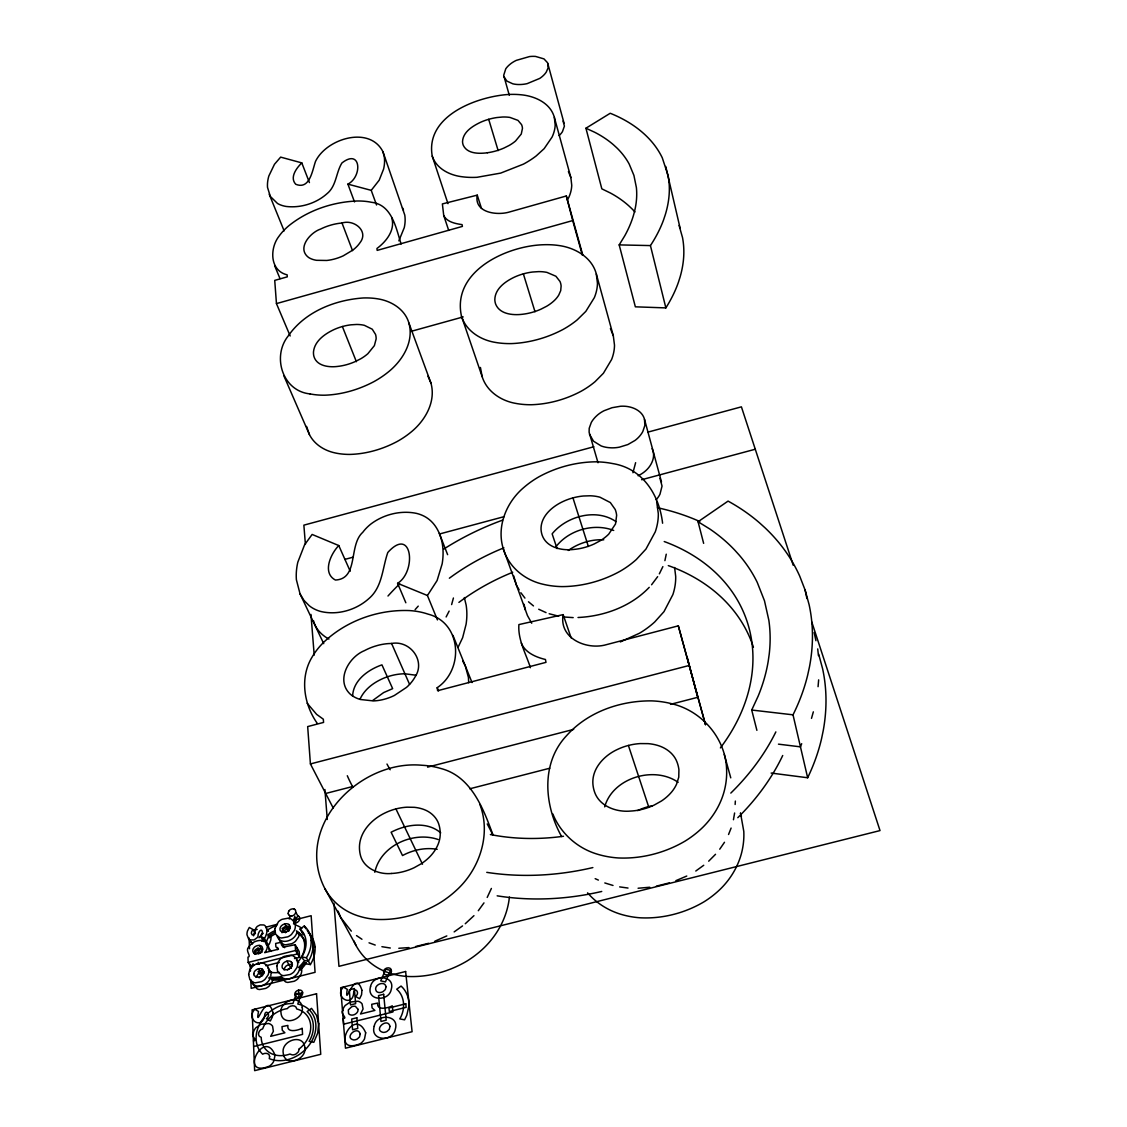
<?xml version="1.0" encoding="UTF-8"?>
<svg xmlns="http://www.w3.org/2000/svg" width="1127" height="1127" viewBox="0 0 1127 1127"><rect width="100%" height="100%" fill="white"/><g stroke="black" fill="none" stroke-linecap="round" stroke-linejoin="round"><path stroke-width="1.5" d="M352.61 696.289C353.103 680.356 368.177 669.663 381.94 664.86L392.647 688.639L383.645 692.57L372.798 700.43M294.837 994.662C294.133 989.872 303.149 987.773 302.642 993.465A4.536 3.635 -37.1 0 1 301.712 995.606L301.177 996.198A3.93 3.142 -37.1 0 1 299.021 997.395L296.176 996.986L294.837 994.662L302.67 992.704M530.423 667.691C525.957 653.688 517.744 639.756 518.899 624.583L563.162 614.624C558.893 637.882 585.293 649.673 604.635 645.123L678.313 625.837L705.474 724.661L678.313 625.837M270.86 975.658L270.945 973.728M284.159 970.079C284.089 966.093 288.949 963.374 292.485 964.782M282.018 932.733C281.975 928.831 286.765 926.225 290.217 927.549M734.607 813.004L733.452 819.738M735.142 804.467L735.353 801.058M254.913 954.175L255.702 951.554L258.632 949.314A6.199 4.846 -36.3 0 1 262.168 948.92L262.915 949.173M448.715 230.429L443.728 215.511L442.376 203.917L477.256 195.14C473.903 212.524 496.232 215.539 508.516 212.256L566.317 195.985L582.828 255.251M509.404 897.036C507.446 916.336 497.852 934.452 483.99 947.892A84.694 68.86 -29.7 0 1 466.902 961.092C448.588 971.897 427.034 977.799 405.734 976.362A83.032 67.507 -29.9 0 1 386.885 972.164C373.854 967.389 362.711 957.865 356.118 945.638L324.9 888.654C293.231 827.063 359.09 759.387 421.808 765.247A85.877 67.676 -28.6 0 1 440.671 768.445C471.185 776.221 483.356 808.566 492.964 834.924M666.254 554.188L664.902 560.654M251.546 967.811L248.179 962.416L247.968 957.147C251.969 956.584 244.629 950.498 248.799 946.962A8.875 6.917 -36.2 0 1 250.433 944.736L253.505 942.369A12.045 9.41 -36.2 0 1 256.252 941.144A12.932 10.101 -36.3 0 1 260.999 940.453L261.887 940.524A10.27 8.016 -36.2 0 1 264.239 941.214C269.001 943.369 267.648 949.793 264.662 952.667L278.454 949.188L275.89 946.849L275.664 943.44L281.356 942.257L281.412 944.82L282.694 946.455A5.663 4.466 -35.3 0 0 284.131 946.99L295.189 944.694L299.19 951.526L299.557 957.302L294.499 958.57M283.384 945.666L283.271 947.201M453.42 598L451.631 604.579M269.339 951.329L268.578 946.581A9.27 7.241 -36.2 0 0 266.296 944.623M813.342 711.841L811.496 718.364M818.061 686.681L818.653 679.863M604.692 806.862C612.651 777.785 654.153 765.416 678.144 782.335M268.846 935.819L266.395 941.735L262.605 939.58M299.655 968.163C298.824 976.447 287.131 982.758 280.679 976.517M632.937 472.734L635.628 462.676M374.812 872.284C380.475 845.518 413.355 830.951 438.178 839.516M731.113 828.063L728.549 834.501M253.547 935.833L254.998 932.959M662.873 566.627L659.337 573.84M293.527 923.957L295.739 917.632M294.88 923.746L296.528 918.998M293.288 920.998L294.936 916.251M289.188 918.984L290.287 915.814M491.4 888.442L487.202 897.43M449.138 611.088L446.123 616.962M801.691 743.693L800.466 746.849L778.461 744.158M296.824 932.719C294.795 940.96 280.074 945.652 277.017 935.903M270.41 977.588L269.621 979.433A10.27 8.086 -37.2 0 1 265.409 984.012C260.915 987.379 252.406 987.167 251.025 980.645M756.893 730.338L751.723 710.038L758.175 696.077A219.948 166.824 -19.6 0 0 768.22 661.197L769.206 654.238A212.764 161.513 -19.4 0 0 768.853 620.301L764.486 600.79L757.259 582.42A212.693 161.344 -19.4 0 0 739.411 555.315L735.015 550.427A220.117 167.106 -19.6 0 0 709.728 528.957L698.064 521.745L728.07 501.106A246.728 187.392 -19.1 0 1 759.528 522.858L765.12 527.915A255.195 194.055 -19.4 0 1 780.405 544.538A246.278 187.11 -19 0 1 799.733 576.165L805.143 590.139L809.116 604.72A246.348 187.209 -19 0 1 812.299 642.982A254.871 193.52 -19.4 0 1 809.454 666.973L807.707 674.974A247.024 187.786 -19.1 0 1 793.014 714.828L807.65 777.757L771.164 773.066M567.487 199.944L568.839 197.31A69.311 40.966 -17.5 0 0 571.741 185.251L570.854 177.531L554.357 117.419C550.483 102.966 534.832 96.063 521.111 94.781A62.774 35.613 -17.5 0 0 506.854 94.583C475.101 97.246 425.147 116.518 432.247 156.16L447.982 203.677M724.492 842.278L719.73 849.209M261.577 934.551L263.225 933.367M458.182 647.067L462.633 637.699L466.071 624.344A104.473 75.227 -24.8 0 0 466.141 605.086L464.324 597.549M256.083 953.696L259.816 950.526L258.153 947.821L254.871 950.188L254.223 953.681M360.105 698.994C364.824 688.766 374.474 681.92 384.659 677.806A46.038 34.514 -25.6 0 1 404.917 673.777L415.821 675.214M398.859 240.854L404.255 227.668A83.905 49.01 -21 0 0 404.762 215.032L382.997 151.849C369.726 125.294 326.436 138.536 315.504 161.429C312.348 170.431 309.826 190.054 295.739 184.264C289.414 177.474 296.556 167.965 301.797 162.894L309.432 182.588M483.976 902.896L478.299 910.715M657.647 576.658L651.575 584.758M619.188 244.897L624.738 235.839A173.375 103.515 -18.3 0 0 634.008 213.412L635.093 208.974A167.698 100.176 -18.2 0 0 636.389 187.561L633.923 175.403L629.204 164.091A167.669 100.106 -18.2 0 0 616.624 147.679L613.44 144.763A173.473 103.642 -18.3 0 0 594.704 132.268L585.927 128.224L610.228 113.264A194.675 116.306 -18.1 0 1 637.826 128.675A201.029 120.223 -18.2 0 1 648.884 138.579A194.055 115.968 -18.1 0 1 662.282 157.822L668.086 175.516A194.098 116.011 -18.1 0 1 668.635 199.549A200.831 119.969 -18.2 0 1 665.268 214.792L663.564 219.906A194.619 116.349 -18.1 0 1 650.434 245.587L665.86 307.896L635.36 306.826L619.188 244.897L650.434 245.587M263.845 941.608L260.548 936.171L261.957 933.987A6.044 4.691 -35.6 0 0 262.45 932.17C261.534 926.662 257.435 933.579 258.055 936.213A6.523 5.057 -35.8 0 1 257.308 937.551L254.167 939.89L250.053 939.96A6.452 5.001 -35.7 0 1 248.63 939.016L246.982 934.748A14.158 11.002 -35.5 0 1 247.489 930.944L249.321 927.436L252.927 929.536L251.8 931.409A5.255 4.071 -35.6 0 0 251.391 933.424C252.927 938.157 255.618 931.113 255.477 929.057A7.931 6.17 -35.4 0 1 256.28 927.577A5.565 4.325 -35.4 0 1 257.421 926.309L260.168 924.887L263.76 924.957A6.199 4.818 -35.4 0 1 265.211 925.901L266.409 927.901A13.285 10.312 -35.7 0 1 266.874 930.353A15.088 11.707 -35.7 0 1 266.62 933.452L265.521 936.537A9.27 7.213 -35.6 0 1 264.338 938.326L268.451 945.13A9.241 7.199 -35.8 0 0 269.621 943.341L270.705 940.27A15.017 11.693 -35.9 0 0 270.959 937.171A13.228 10.298 -35.8 0 0 270.818 935.917M555.71 547.046C568.586 530.042 593.802 522.759 613.708 530.451M437.431 619.92L427.429 595.507L437.093 580.546L442.15 563.88A107.798 75.086 -24.5 0 0 442.446 544.58C440.854 534.522 436.248 524.449 427.753 518.42A44.038 30.668 -22.7 0 0 416.596 513.405C400.775 510.066 383.363 514.447 370.586 524.252A39.544 27.499 -22.7 0 0 362.725 532.353C348.313 545.214 358.992 578.855 335.409 580.039C321.942 572.953 330.662 553.822 338.776 545.553L312.137 534.452L304.586 544.792L297.81 562.204A100.585 70.367 -22.9 0 0 296.387 579.729L300.092 594.028L323.731 643.658M715.532 854.294L708.686 861.183M473.96 915.673L465.254 923.746M405.833 602.762L397.606 583.321C416.821 571.445 412.257 525.323 387.801 552.484C382.335 568.078 382.49 587.068 368.839 598.62C355.991 610.2 336.987 615.638 320.11 611.313A46.193 32.274 -24.4 0 1 309.319 605.791L303.994 600.423L300.092 594.028M649.222 587.35C630.979 606.509 604.1 616.3 578.024 617.497M521.294 643.01C525.041 652.646 536.043 657.238 545.44 659.492L545.989 662.352L437.614 690.71L437.206 687.695C464.141 669.593 461.802 622.738 428.091 614.145A76.904 56.561 -25 0 0 409.721 610.595C378.587 609.27 346.736 620.54 323.998 641.981A66.211 48.433 -25.5 0 0 312.038 657.168C299.655 677.566 303.797 704.333 317.194 723.252M301.797 162.894L280.651 157.118L274.481 164.274L268.86 175.953A80.411 45.207 -20.1 0 0 267.522 187.392L270.311 196.422L277.51 203.48A36.867 20.751 -20.9 0 0 286.019 206.438C300.515 208.199 316.011 203.48 326.943 193.745C336.494 186.054 335.874 172.685 341.918 162.978C361.077 147.919 362.612 176.545 347.905 184.138L371.234 190.35L379.193 180.193L383.56 169.163A86.046 48.306 -20.9 0 0 384.237 156.639L382.997 151.849M703.741 865.268L695.782 871.03M462.535 925.929L454.153 931.902M303.431 959.669L301.839 956.95A28.64 22.526 -35.7 0 0 300.078 928.986L304.29 926.014L305.868 928.761M264 972.376L258.816 972.925L255.942 977.306M568.29 550.455C578.517 543.172 591.196 539.199 603.762 539.805M259.844 953.104L259.421 953.343A4.874 3.818 -36.4 0 0 258.689 953.907M686.766 876.031L675.834 880.694M446.813 935.917L434.825 941.214M296.95 922.464L297.641 922.083A3.916 3.071 -34.3 0 0 298.528 921.322A4.212 3.311 -34.2 0 0 299.204 920.365A4.48 3.508 -34.3 0 0 299.5 919.717A4.212 3.311 -34.2 0 0 299.697 918.66L299.585 917.646A3.973 3.113 -34.2 0 0 298.965 916.589M258.914 972.869L260.591 972.192M257.759 949.723L258.985 949.173M620.329 641.925L639.403 633.275A77.805 57.392 -17.3 0 0 654.731 621.949L663.986 611.651L672.889 594.577A86.23 63.549 -17.6 0 0 675.693 576.404L674.594 567.501M428.711 943.285L415.793 946.469M669.41 882.864L656.379 886.146M290.188 335.973L276.453 303.6L572.727 220.568L566.317 195.985M410.876 331.423L463.197 316.912M593.873 446.743L303.867 525.154L305.403 544.411M648.138 432.064L741.411 406.847L793.253 565.331M344.707 559.429L353.202 557.161M439.727 533.93L504.192 516.631M641.615 479.736L755.273 449.236M307.164 703.234L316.617 714.363L323.322 719.195L323.576 722.421L307.671 726.591L310.418 763.937L688.682 665.606M325.689 793.478L352.878 786.463M427.598 767.135L573.671 729.38M670.48 704.347L697.655 697.331L687.301 657.619M469.79 788.787L549.779 768.22M253.843 930.226L257.21 929.381M265.648 927.239L277.439 924.253M294.288 919.984L311.151 915.716L315.067 972.319L251.18 988.351L250.814 979.743M248.179 962.416L295.542 950.484L299.557 957.302M250.293 965.797L253.674 964.951M257.041 964.106L297.556 953.893L297.19 948.117M265.873 965.783L279.341 962.388M253.448 1040.897C258.449 1040.517 250.25 1036.107 253.336 1032.726A9.298 7.41 -39.5 0 1 255.97 1027.683L260.999 1024.26L268.649 1023.499A9.636 7.692 -39.4 0 1 272.579 1026.204L273.368 1031.29L270.677 1036.319L284.92 1032.783L282.271 1030.261L282.018 1026.612L287.892 1025.429C286.441 1033.572 298.894 1030.205 302.191 1028.204L302.571 1034.389L253.688 1046.532M649.744 887.245L638.093 888.245M409.016 947.596L398.817 948.272M487.315 152.779C479.186 153.821 467.437 153.99 463.31 145.369A34.5 19.596 -17.4 0 1 462.535 141.579C462.986 131.873 472.833 125.956 480.68 122.223A34.19 19.455 -17.5 0 1 488.695 119.307A36.402 20.737 -17.5 0 1 496.965 117.532L502.431 117.025A30.908 17.581 -17.5 0 1 509.982 117.433L517.969 120.378L521.547 124.618A34.585 19.652 -17.6 0 1 522.463 128.379L521.266 134.028L515.56 141.002A30.823 17.497 -17.5 0 1 509.038 145.51L503.938 148.06A36.191 20.497 -17.5 0 1 487.357 152.765M342.016 223.019L339.283 223.315A36.797 21.638 -20.9 0 0 331.113 225.02L328.408 225.851A35.472 20.849 -20.9 0 0 320.561 229.091C310.207 232.528 296.542 248.334 308.544 257.435A28.851 16.905 -20.9 0 0 316.504 260.309L326.816 260.464A32.105 18.807 -20.8 0 0 343.242 255.829L352.92 250.039A28.865 16.919 -20.8 0 0 359.795 242.981C369.332 231.303 354.047 219.047 342.016 223.019L352.526 250.631M391.59 643.461L388.125 643.616A46.658 34.416 -25.3 0 0 377.784 645.391L374.375 646.405A44.967 33.134 -25.3 0 0 364.514 650.617C348.694 656.956 335.536 680.201 350.117 694.021A36.557 26.837 -25.3 0 0 360.358 699.487L373.53 700.924A40.657 29.837 -25.1 0 0 394.365 695.472L406.523 687.385A36.557 26.865 -25.1 0 0 415.046 676.975C425.879 660.901 410.2 640.009 391.59 643.461L409.538 684.272M573.178 617.61L563.514 616.962M391.506 873.481C378.461 874.806 362.809 868.015 360.147 854.055A47.024 37.135 -28.5 0 1 359.457 846.546C359.964 831.388 372.037 819.104 385.096 812.905A46.813 37.022 -28.9 0 1 395.929 808.918A49.785 39.403 -28.9 0 1 407.044 807.186L414.342 807.326A42.248 33.387 -28.7 0 1 424.344 809.651C431.444 812.37 437.53 818.301 439.262 825.852A47.306 37.29 -28.9 0 1 440.234 833.318C440.418 842.038 436.022 850.237 430.134 856.421A42.122 33.204 -28.5 0 1 421.089 863.846L414.074 867.748A49.489 38.91 -28.5 0 1 391.548 873.467M628.021 888.048L619.667 886.893M390.308 948.018L381.898 946.694M259.238 945.426L260.478 945.623A4.283 3.339 -36.2 0 1 261.492 946.159A4.593 3.592 -36.2 0 1 261.999 946.722A4.283 3.339 -36.2 0 1 262.436 947.863L262.492 948.807A4.269 3.339 -36.2 0 1 262.168 950.131A4.931 3.846 -36.2 0 1 261.126 951.681A5.311 4.142 -36.2 0 1 260.422 952.329A5.734 4.48 -36.2 0 1 259.604 952.878A5.466 4.269 -36.2 0 1 256.491 953.794A5.734 4.48 -36.2 0 1 255.618 953.724A5.466 4.269 -36.2 0 1 254.857 953.512A4.931 3.846 -36.2 0 1 253.561 952.667A4.438 3.466 -36.2 0 1 252.871 951.23A5.621 4.381 -36.2 0 1 252.828 950.54A4.508 3.522 -36.2 0 1 253.152 948.948L254.181 947.441A4.902 3.818 -36.2 0 1 255.265 946.567L255.688 946.314A6.156 4.804 -36.2 0 1 259.238 945.426L262.563 950.85M437.191 849.293C425.33 847.307 413.031 849.857 402.522 855.548L391.111 832.247C406.03 824.358 427.006 821.019 440.727 832.867M751.723 710.038L793.014 714.828M290.217 928.662L286.596 929.057L283.694 931.282L282.088 928.549L285.92 926.028L290.09 926.591M264.07 973.474L259.745 974.221L258.069 971.516L261.549 970.657L264.352 972.023M558.682 616.201L549.159 613.75M301.839 956.95L306.389 957.781L310.376 964.599L305.84 963.768A28.527 22.498 -35.9 0 0 306.417 962.852M305.361 960.641L308.389 961.204C314.25 952.061 315.405 938.537 307.164 930.423M613.003 885.456L604.805 882.948M375.221 945.06L369.036 942.82M310.01 393.901C282.44 391.125 271.762 356.371 288.23 335.945C304.91 311.77 334.832 299.923 363.303 297.965A66.493 41.361 -21.5 0 1 377.869 298.866C391.323 300.951 404.973 309.305 408.89 322.998L430.88 382.884C436.262 401.635 425.104 420.794 410.792 432.303A66 42.699 -21.6 0 1 397.296 441.432C382.701 449.236 366.303 453.998 349.722 454.42A64.69 41.868 -21.7 0 1 335.184 452.941C324.59 450.715 314.433 444.503 309.446 434.628L283.919 375.925M546.032 612.609L538.706 609.242M397.606 583.321L427.429 595.507M252.73 943.567L250.025 941.524L249.067 938.143M294.217 909.137L293.922 909.01A3.719 2.902 -34.1 0 0 292.527 908.855L290.977 909.25A3.719 2.902 -34.1 0 0 289.653 910.095L289.371 910.377A4.452 3.48 -34.1 0 0 288.653 911.334M595.169 878.666L598.381 880.088M268.423 970.319L271.156 972.221A11.763 9.27 -37.3 0 1 271.663 972.883M295.894 912.461L297.697 915.589A4.367 3.423 -34.2 0 1 296.795 917.603L296.288 918.167A3.775 2.958 -34.2 0 1 294.964 919.04M361.95 939.256L356.512 935.593M260.548 936.171L264.338 938.326M265.93 943.693L268.451 945.13M328.929 639.037C321.73 635.318 315.475 628.767 313.517 620.78M533.48 605.917L528.493 601.79M616.046 521.674C596.366 507.953 566.684 516.067 552.131 533.832L557.062 548.61M269.015 948.385L271.297 951.399M266.352 928.634L268.465 931.325M351.328 931.141L340.791 917.66L338.128 911.151M294.105 922.872L296.373 925.366M296.429 959.979L298.74 962.557M267.86 967.741L270.677 971.883M524.928 598.085L520.843 592.717M587.576 892.838C595.845 902.516 606.847 909.63 618.892 913.659A86.131 71.762 -17.6 0 0 639.685 917.772C662.155 919.026 684.991 913.166 704.29 901.642A87.793 73.1 -17.4 0 0 721.421 888.02C730.69 878.609 737.678 866.959 741.242 854.224A97.19 80.848 -18 0 0 743.792 831.388L740.509 813.004M302.022 932.452L304.403 935.044M288.554 914.631L288.737 914.885A4.381 3.423 -34.1 0 0 289.456 915.518A4.114 3.212 -34.1 0 0 290.71 915.969A3.93 3.071 -34.1 0 0 291.808 915.955M531.733 623.245L527.436 615.525L503.332 548.891C496.289 526.548 506.446 502.036 523.886 487.442A77.045 54.8 -17.5 0 1 538.96 476.791C555.893 467.508 575.108 462.267 594.408 461.831A78.58 55.913 -17.4 0 1 612.539 463.549C642.545 468.297 659.253 494.64 662.591 523.224M401.113 244.038C395.971 227.992 392.055 204.579 371.361 202.268A60.717 35.613 -20.8 0 0 356.949 201C332.423 202.001 307.854 210.369 288.695 225.851A52.279 30.556 -21 0 0 279.031 236.205C269.691 248.025 269.522 270.621 287.131 274.833L287.286 276.848L274.734 280.384L276.453 303.6M324.9 888.654C331.592 901.079 343.045 910.588 356.315 915.265A86.032 68 -28.9 0 0 375.728 919.364C397.817 920.618 420.075 914.434 439.107 903.347A87.737 69.353 -28.8 0 0 456.914 889.823C479.736 868.804 491.245 834.234 479.905 804.509M253.843 973.883A4.536 3.564 -37.1 0 1 254.167 972.263L254.632 971.446A4.649 3.649 -37.1 0 1 255.547 970.389L256.717 969.544A5.874 4.621 -37.1 0 1 258.492 968.811L262.676 975.559M252.927 929.536L255.406 933.621M291.696 966.459A4.635 3.663 -36.2 0 1 290.822 967.642A5.452 4.325 -36.2 0 1 289.23 968.854A6.41 5.072 -36.1 0 1 285.497 969.783L282.652 968.389A4.677 3.705 -36.2 0 1 282.173 967.177A6.058 4.804 -36.2 0 1 282.102 966.431A4.677 3.705 -36.2 0 1 282.44 964.754L282.905 963.909A4.804 3.804 -36.2 0 1 283.497 963.162A5.184 4.099 -36.2 0 1 284.624 962.204A6.044 4.79 -36.2 0 1 286.892 961.19L290.963 967.98A6.382 5.072 -36.4 0 1 291.428 967.882M281.356 942.257L284.596 947.708M519.138 589.815L516.575 585.462L513.63 575.756M288.568 930.184A5.367 4.198 -34.8 0 1 286.991 931.381A6.297 4.931 -34.8 0 1 283.328 932.297L280.524 930.958A4.578 3.592 -34.8 0 1 280.06 929.789A5.959 4.663 -34.8 0 1 279.989 929.057A4.593 3.592 -34.8 0 1 280.327 927.436L280.778 926.619A4.719 3.691 -34.8 0 1 281.37 925.887A5.086 3.987 -34.8 0 1 282.468 924.957A5.931 4.649 -34.8 0 1 284.708 923.957L288.723 930.803A6.255 4.917 -35 0 1 289.174 930.705M443.728 215.511C446.954 222.061 455.477 223.667 462.056 224.625L462.408 226.4L377.179 250.391L376.925 248.504C386.181 241.615 395.478 230.105 391.731 217.807M300.05 929.014L303.205 934.508M311.122 940.327L315.053 947.187M281.764 978.419L285.554 981.871A11.002 8.748 -36.4 0 0 287.892 982.42L294.077 981.279A10.368 8.241 -36.4 0 0 295.626 980.476A11.228 8.917 -36.4 0 0 297.866 978.785L300.867 974.503A12.496 9.932 -36.4 0 0 301.74 970.558L301.416 967.642M563.063 121.04L564.402 126.111L562.458 131.648A23.315 13.313 -16.6 0 1 559.119 135.578M427.964 376.221L430.88 382.884M462.732 661.042L465.324 665.958L468.423 677.468L468.691 682.708M487.23 823.922L492.837 834.656M568.402 171.558L570.854 177.531M310.418 763.937L333.338 808.27M610.411 328.563L613.313 335.818L614.497 345.13A76.199 49.588 -17.5 0 1 611.595 359.527L603.41 373.262L595.084 381.659A68.817 44.812 -17.3 0 1 581.447 391.069C566.106 399.338 548.835 404.17 531.409 404.734A67.507 43.981 -17.3 0 1 515.602 403.367C500.98 400.832 486.737 391.379 482.173 376.714L461.492 316.25C451.631 271.551 505.938 246.052 542.918 244.756A69.198 43.333 -17.4 0 1 558.738 245.503C574.911 247.644 591.999 257.266 596.324 274.002L613.313 335.818M659.985 478.355L662.042 486.089L659.971 494.232A28.795 20.328 -15.7 0 1 656.055 499.839M395.929 808.918L422.484 864.212M353.864 940.89L356.118 945.638M552.822 813.948C560.443 833.078 577.08 847.997 596.732 853.984A89.301 72.311 -17.8 0 0 618.202 857.957C641.517 859.013 665.113 852.885 685.188 841.038A91.019 73.649 -17.7 0 0 703.037 827.091C712.63 817.554 719.984 805.735 723.788 792.718A100.754 81.454 -18.2 0 0 726.605 769.614C725.816 738.678 702.248 711.207 672.481 703.924A88.906 71.691 -17.6 0 0 651.744 700.881C620.428 700.571 587.801 711.827 566.613 735.621C540.58 763.176 544.214 805.439 561.612 836.558M338.776 545.553L350.215 571.248M402.494 207.861L403.494 210.185M309.446 434.628L306.558 426.415M437.206 687.695L438.572 690.936M432.247 156.16C436.501 168.825 449.941 175.375 462.436 176.798A62.957 35.825 -17.5 0 0 476.975 177.305L500.67 173.107L523.435 164.133A64.14 36.487 -17.5 0 0 536.255 155.878L544.172 148.637L552.103 137.029A71.1 40.417 -17.6 0 0 555.188 125.041L554.357 117.419M274.622 265.69L280.003 278.58M251.828 944.412L251.152 941.538M253.392 984.857L257.336 989.013A10.65 8.396 -37.3 0 0 259.576 989.534L265.535 988.435A10.044 7.917 -37.3 0 0 267.029 987.675A10.861 8.565 -37.3 0 0 269.198 986.04L272.128 981.899A12.115 9.537 -37.3 0 0 272.931 979.025M652.11 448.687C655.956 456.365 651.758 465.395 645.785 470.677A26.231 18.229 -15.7 0 1 638.121 475.749M269.226 194.253L284.131 230.88M452.913 635.318L472.044 682.568M342.383 326.534A38.487 24.033 -21.6 0 1 351.018 324.815L356.667 324.463A32.683 20.385 -21.5 0 1 364.359 325.323L372.262 329.211L375.545 334.423A36.599 22.794 -21.6 0 1 376.136 338.959L374.375 345.637L367.867 353.695A32.613 20.3 -21.5 0 1 360.767 358.766L355.287 361.556A38.332 23.808 -21.5 0 1 346.609 364.683A38.332 23.808 -21.5 0 1 337.804 366.402C329.225 367.571 316.715 366.176 313.912 356.4A36.402 22.681 -21.5 0 1 313.489 351.835C314.602 341.016 324.844 333.902 333.902 329.633A36.205 22.596 -21.6 0 1 342.383 326.534L356.386 361.697M461.492 316.25C466.113 331.028 480.792 340.115 495.471 342.425A69.437 43.615 -17.5 0 0 511.672 343.594C529.577 342.819 547.299 337.818 563.12 329.408A70.776 44.446 -17.4 0 0 577.193 319.871L585.815 311.39L594.352 297.627A78.369 49.179 -17.6 0 0 597.451 283.257L596.324 274.002M439.319 533.423L447.63 554.681M347.905 184.138L354.512 201.93M503.332 548.891C508.615 567.022 524.928 580.208 543.031 584.251A78.848 56.308 -17.5 0 0 561.683 586.603C582.152 586.589 602.593 581.025 620.456 571.051A80.327 57.336 -17.4 0 0 636.332 559.513L645.954 549.074L655.266 531.859A89.019 63.492 -17.7 0 0 658.309 513.602L656.661 501.74M371.234 190.35L376.531 204.987M679.088 225.442L682.511 237.558A188.956 117.293 -18 0 1 683.23 261.774A195.52 121.293 -18.1 0 1 680.074 277.073L678.44 282.201A189.477 117.631 -18 0 1 665.846 307.896M564.12 123.421L547.567 62.746L543.975 58.9L535.621 56.449A20.807 11.397 -16.8 0 0 529.493 56.575L516.321 60.365A20.821 11.411 -16.8 0 0 510.982 63.535L509.46 64.774A25.231 13.834 -16.7 0 0 505.769 68.789L503.684 75.354L509.277 95.203M661.493 482.032L644.489 419.272C642.615 411.961 635.191 407.889 628.232 406.664A25.836 17.609 -15.9 0 0 620.484 406.255L612.074 407.706L604.072 410.721A25.851 17.609 -15.9 0 0 597.549 415.004L595.704 416.722A31.331 21.385 -15.8 0 0 591.309 422.442L589.21 428.288L589.111 432.204L598.014 462.746M563.162 614.624L571.121 637.882M503.896 76.636L506.882 81.074L512.729 83.778A23.075 12.651 -16.8 0 0 518.434 84.525L520.547 84.511A21.554 11.834 -16.8 0 0 527.168 83.637L539.692 78.439A22.103 12.129 -16.8 0 0 542.777 76.058A23.906 13.115 -16.8 0 0 546.229 72.128L548.074 67.986L548.004 63.971M628.401 745.454A51.645 41.882 -17.7 0 1 640.221 743.581L648.138 743.637A43.84 35.458 -17.6 0 1 659.196 745.905C667.015 748.582 674.214 754.245 677.073 762.204A49.01 39.586 -18 0 1 678.919 769.783L678.764 777.165L676.609 784.082A37.36 30.19 -17.4 0 1 670.438 793.366A43.629 35.191 -17.6 0 1 661.45 801.001L654.266 805.03A51.18 41.178 -17.7 0 1 630.5 811.074C616.3 812.37 599.212 806.27 594.45 791.661A48.898 39.501 -17.5 0 1 592.901 784.026C591.76 768.684 603.987 755.71 617.089 749.61A48.489 39.29 -17.7 0 1 628.401 745.454L648.588 806.594A49.813 41.558 -17.5 0 1 652.392 805.749M811.806 622.048L880.018 830.585L338.959 966.332L333.944 903.305M740.481 813.412L741.439 816.342M477.256 195.14L481.483 208.453M572.953 497.88A45.587 32.598 -17.5 0 1 583.363 496.007L590.294 495.781A38.698 27.611 -17.4 0 1 599.93 497.19L610.327 502.557L615.201 509.46A43.291 30.852 -17.6 0 1 616.638 515.363L615.511 523.985L608.693 534.184A38.572 27.457 -17.4 0 1 600.663 540.495L594.295 543.918A45.263 32.148 -17.5 0 1 573.418 549.469C561.866 550.793 546.722 547.623 542.256 535.452A43.192 30.781 -17.3 0 1 541.045 529.507C540.551 516.476 552.089 506.587 562.951 501.543A42.812 30.598 -17.5 0 1 572.953 497.88L588.35 546.44M589.449 434.177L593.535 441.22L601.128 445.926A28.668 19.553 -15.9 0 0 608.425 447.63L611.116 447.828A26.766 18.271 -15.9 0 0 619.456 447.151L627.894 444.545L634.994 440.46A27.457 18.75 -15.9 0 0 638.741 437.135A29.682 20.258 -15.9 0 0 642.827 431.5L644.869 425.386L644.489 419.272M279.045 939.312L280.609 942.397L283.384 944.299A10.805 8.495 -35 0 0 285.695 944.806L291.78 943.679A10.185 8.016 -35 0 0 293.302 942.89A11.016 8.65 -35 0 0 295.513 941.242L298.458 937.086A12.27 9.65 -35 0 0 299.331 933.241M523.365 273.861A40.149 25.259 -17.4 0 1 532.493 272.03L538.565 271.621A34.106 21.399 -17.4 0 1 546.947 272.396L555.907 276.242L560.006 281.482A38.135 23.906 -17.5 0 1 561.119 286.061L560.711 290.625L558.795 295.006A29.063 18.229 -17.3 0 1 553.751 301.064A33.965 21.272 -17.4 0 1 546.609 306.276L540.988 309.164A39.854 24.921 -17.4 0 1 522.66 314.25C513.222 315.433 500.022 314.419 495.753 304.375A38.05 23.864 -17.4 0 1 494.823 299.768C494.894 288.723 505.516 281.313 514.532 277.087A37.712 23.695 -17.4 0 1 523.365 273.861L535.015 311.756M488.695 119.307L498.148 150.609M818.653 654.111L822.583 668.649A238.121 186.575 -19 0 1 825.88 706.685A246.362 192.872 -19.3 0 1 823.259 730.465L821.625 738.382A238.783 187.138 -19 0 1 807.65 777.757M724.267 754.428L730.761 777.855M572.727 220.568L582.405 255.308M585.927 128.224L601.832 188.843L610.454 193.041A168.895 104.783 -18.3 0 1 628.866 205.889L632.008 208.861A163.232 101.219 -18.1 0 1 634.952 211.961M698.064 521.745L703.642 543.355M482.173 376.714L480.44 367.472M523.999 604.213L525.407 610.017M665.747 166.444L680.159 228.401M408.89 322.998C414.215 342.016 402.226 361.049 387.716 372.459A67.874 42.333 -21.5 0 1 373.784 381.715C358.738 389.646 341.918 394.591 324.872 395.197A66.535 41.516 -21.6 0 1 310.01 393.901M814.145 632.515L815.934 640.714M817.709 648.913L818.456 655.66M805.143 590.139L806.918 598.564M278.763 937.481L278.862 938.411M252.885 982.166L252.969 983.096M310.967 614.44L314.208 655.125M324.9 789.506L327.281 819.47M277.735 949.61L277.622 947.427M298.528 990.055L299.021 997.395M295.189 944.694L295.542 950.484M249.081 938.397L249.518 948.737M250.166 964.233L250.462 971.122M782.716 755.499A231.401 179.503 -19.5 0 1 737.805 817.681M601.733 891.457A231.401 179.503 -19.5 0 1 497.162 895.824M775.855 731.902A234.571 179.742 -19.5 0 1 730.817 793.084M592.858 867.579A234.571 179.742 -19.5 0 1 486.765 872.354M352.906 787.224A234.571 179.742 -19.5 0 1 347.299 775.728M387.984 596.014A234.571 179.742 -19.5 0 1 399.662 583.856M443.953 548.962A234.571 179.742 -19.5 0 1 502.529 520.167M657.506 507.728A234.571 179.742 -19.5 0 1 699.811 521.533M664.226 541.538A194.112 148.567 -19.5 0 1 720.392 747.905M563.514 836.262A194.112 148.567 -19.5 0 1 490.386 834.543M390.196 769.741A194.112 148.567 -19.5 0 1 386.984 764.036M415.116 609.622A194.112 148.567 -19.5 0 1 418.244 606.129M449.363 578.207A194.112 148.567 -19.5 0 1 503.896 547.835M458.9 602.396A191.505 148.384 -19.5 0 1 512.715 572.277M668.297 565.599A191.505 148.384 -19.5 0 1 753.428 647.236M637.685 810.609A46.785 38.994 -17.5 0 1 648.588 806.594M306.276 962.951A30.95 24.385 -35.8 0 1 300.078 970.234M283.37 979.194A30.95 24.385 -35.8 0 1 271.424 979.729M304.684 960.232A31.007 24.4 -35.7 0 1 298.472 967.515M281.722 976.489A31.007 24.4 -35.7 0 1 269.762 977.039M253.716 965.515A31.007 24.4 -35.7 0 1 252.983 963.712M259.027 937.763A31.007 24.4 -35.7 0 1 262.197 934.311M267.916 929.761A31.007 24.4 -35.7 0 1 276.65 925.506M297.317 925.69A31.007 24.4 -35.7 0 1 301.839 928.31M296.345 930.803A25.682 20.216 -35.7 0 1 298.303 961.528M279.411 972.376A25.682 20.216 -35.7 0 1 269.452 971.939M259.041 964.205A25.682 20.216 -35.7 0 1 258.055 962.233M261.746 941.158A25.682 20.216 -35.7 0 1 264.394 937.988M267.508 935.128A25.682 20.216 -35.7 0 1 274.678 930.747M296.711 932.902A25.639 20.201 -35.8 0 1 305.023 941.665M269.142 937.847A25.639 20.201 -35.8 0 1 274.439 934.382M309.643 934.283A32.415 25.583 -35.8 0 1 310.376 964.557M308.235 932.874A32.415 25.583 -35.8 0 1 308.953 933.565M304.29 926.014A32.556 25.597 -35.7 0 1 306.389 957.753M294.147 908.982A4.494 3.508 -34.1 0 1 294.95 909.545M298.091 915.857A4.48 3.508 -34.3 0 1 298.894 916.42M295.02 909.714A3.987 3.113 -34.1 0 1 295.64 910.771L295.753 911.785A4.24 3.311 -34.1 0 1 295.542 912.856A4.494 3.508 -34.1 0 1 295.232 913.532A4.24 3.311 -34.1 0 1 294.598 914.406A3.93 3.071 -34.1 0 1 293.682 915.209L292.978 915.603A4.156 3.24 -34.1 0 1 291.823 915.941M288.667 914.462A3.987 3.113 -34.1 0 1 288.315 913.546M288.78 911.306A3.987 3.113 -34.1 0 0 288.301 912.631A4.564 3.578 -34.1 0 0 288.202 913.701M296.753 922.562A4.212 3.311 -34.2 0 1 295.57 922.914M295.781 922.83A3.916 3.071 -34.3 0 1 294.64 922.844M288.723 930.803A5.903 4.649 -35 0 0 286.497 931.804A5.057 3.973 -35 0 0 285.399 932.733M284.708 923.957A6.283 4.931 -34.9 0 1 286.554 923.76A5.367 4.212 -34.8 0 1 288.216 924.126A4.578 3.592 -34.8 0 1 288.864 924.478M288.554 930.268A4.578 3.592 -34.8 0 0 289.414 929.113L289.639 928.62A4.578 3.592 -34.8 0 0 289.963 927A5.973 4.677 -34.8 0 0 289.907 926.267A4.578 3.592 -34.8 0 0 289.442 925.098A4.691 3.677 -34.8 0 0 288.892 924.534M290.963 967.98A6.015 4.776 -36.4 0 0 288.695 968.995A5.156 4.099 -36.4 0 0 287.582 969.938M286.892 961.19A6.41 5.086 -36.2 0 1 288.766 960.993A5.466 4.339 -36.2 0 1 290.456 961.373A4.635 3.677 -36.2 0 1 291.146 961.796M291.682 966.543A4.663 3.691 -36.2 0 0 292.245 964.36A6.086 4.818 -36.2 0 0 292.189 963.599A4.663 3.691 -36.2 0 0 291.71 962.388M291.146 962.064A4.663 3.691 -36.2 0 1 291.682 962.641M260.267 952.878A6.128 4.804 -36.4 0 1 262.042 952.315M258.492 968.811A6.199 4.874 -37.1 0 1 260.295 968.628A5.297 4.156 -37.1 0 1 261.915 968.995M262.225 975.7A5.846 4.607 -37.3 0 0 260.915 976.292L259.745 977.137A4.635 3.649 -37.3 0 0 259.111 977.813M253.843 973.883A5.86 4.607 -37 0 0 253.885 974.601A4.536 3.564 -37.1 0 0 254.322 975.785L257.055 977.137A6.227 4.888 -37 0 0 260.647 976.236A5.297 4.156 -37 0 0 262.197 975.066A4.48 3.522 -37 0 0 263.056 973.925A4.635 3.649 -37 0 0 263.352 973.277A4.522 3.55 -37 0 0 263.591 971.883A5.889 4.635 -37.1 0 0 263.549 971.164A4.522 3.55 -37 0 0 263.112 969.981A4.635 3.635 -37 0 0 262.577 969.417A4.522 3.55 -37 0 0 261.887 968.938M305.051 962.247A30.978 24.385 -35.8 0 1 300.007 968.206M282.201 977.926A30.978 24.385 -35.8 0 1 268.536 977.968M296.683 931.93A25.667 20.201 -35.8 0 1 305.079 943.116M268.325 936.481A25.667 20.201 -35.8 0 1 275.298 932.198M361.936 990.309L361.556 994.732L359.598 998.747L355.526 996.423C360.978 992.478 353.554 985.702 353.568 993.944C351.765 1007.552 333.831 996.733 343.383 987.055L347.257 989.323C344.144 1010.341 354.78 967.065 361.936 990.309M383.589 971.728L384.49 974.348L387.942 975.165A3.902 3.198 -33.9 0 0 390.083 973.982L390.604 973.376A4.508 3.705 -33.9 0 0 391.478 971.249C391.858 966.036 383.673 967.262 383.589 971.728M248.658 974.446L249.912 979.687L253.096 982.293A10.692 8.396 -37.1 0 0 255.35 982.814L261.337 981.716A10.087 7.931 -37.1 0 0 262.845 980.927A10.918 8.579 -37.1 0 0 265.028 979.293L267.972 975.151A12.172 9.551 -37.1 0 0 268.874 971.319L268.592 968.487A11.819 9.27 -37.1 0 0 267.014 965.459L264.267 963.543A10.706 8.41 -37 0 0 261.999 963.036L256.054 964.148A9.904 7.776 -37 0 0 254.575 964.909A10.495 8.241 -37 0 0 252.42 966.529L251.039 968.051A10.763 8.453 -37 0 0 249.532 970.643L248.658 974.446M365.697 1032.811L364.528 1038.869A10.608 8.762 -37.7 0 1 360.274 1043.701C328.774 1056.422 353.639 1004.439 365.697 1032.811M389.998 1026.401L389.28 1029.345L387.026 1031.416A6.593 5.494 -36.5 0 1 383.152 1032.388C372.685 1030.022 387.491 1016.765 389.998 1026.401M386.04 986.703L385.335 989.548L383.11 991.577A6.48 5.325 -34.7 0 1 379.306 992.535L378.39 992.408A4.762 3.916 -34.8 0 1 376.305 991.084C372.643 985.266 384.631 979.842 386.04 986.703M318.631 1023.753L317.701 1033.121L313.799 1042.334L309.094 1041.376C314.785 1032.388 315.405 1019.202 307.15 1011.525L311.531 1008.369L316.476 1015.216L318.631 1023.753M360.217 1034.135L359.485 1036.981L357.301 1038.995A6.41 5.283 -37.6 0 1 353.568 1039.925C343.538 1037.615 357.893 1024.837 360.217 1034.135M358.076 1009.369L357.808 1011.271A5.1 4.184 -36.6 0 1 356.062 1013.582L355.23 1014.173A5.621 4.607 -36.6 0 1 351.539 1015.089L350.652 1014.934A5.1 4.184 -36.6 0 1 348.595 1013.553L348.299 1009.933L351.737 1006.735A6.396 5.241 -36.6 0 1 355.442 1006.355L358.076 1009.369M302.29 1007.637C304.29 1019.653 282.257 1027.218 281.003 1012.948C279.003 1000.917 300.824 993.563 302.29 1007.637M304.853 1047.532C306.981 1059.915 284.37 1067.621 283.201 1052.886C281.06 1040.489 303.459 1032.994 304.853 1047.532M342.763 1010.468C339.79 1013.934 348.271 1018.188 343.186 1018.583L343.622 1024.189L392.9 1011.961L392.281 1005.819C388.9 1007.721 376.517 1011.257 377.644 1003.086L371.713 1004.298L372.093 1007.918L374.882 1010.426L360.541 1013.99L363.077 1008.975L362.091 1003.918A9.565 7.847 -36.5 0 0 357.992 1001.241L350.258 1002.03L345.256 1005.439A9.227 7.551 -36.6 0 0 342.763 1010.468M272.917 1012.525L272.368 1016.963L270.311 1021.006L266.395 1018.653C271.987 1014.709 264.803 1007.848 264.549 1016.16C261.703 1030.078 245.517 1019.428 254.787 1009.2L258.506 1011.482C254.716 1032.6 266.592 989.238 272.917 1012.525M275.073 1055.266L273.706 1061.352A10.692 8.579 -40.6 0 1 269.367 1066.184C237.966 1078.778 264.141 1026.767 275.073 1055.266M299.204 1048.913L298.387 1051.843L296.105 1053.928A6.649 5.381 -39.6 0 1 292.259 1054.886L289.935 1054.055A26.696 21.483 -39 0 1 261.21 1037.319C256.449 1036.22 258.703 1029.486 262.661 1028.866A26.696 21.483 -39 0 1 287.357 1008.595C289.259 1005.326 296.19 1004.185 296.739 1008.975A26.696 21.483 -39 0 1 310.7 1025.711A26.696 21.483 -39 0 1 299.204 1048.913M269.635 1056.577L269.268 1058.605A32.232 25.935 -39 0 0 312.235 1040.221A32.232 25.935 -39 0 0 297.782 1004.03L301.177 993.944L296.373 993.422L292.964 1003.495A32.232 25.935 -39 0 0 260.774 1022.133A32.232 25.935 -39 0 0 262.619 1054.196C264.986 1052.59 269.564 1053.055 269.635 1056.577M276.805 966.022L277.651 971.657L281.44 975.109A11.059 8.748 -36.2 0 0 283.793 975.644L290.005 974.503A10.411 8.255 -36.2 0 0 291.569 973.7A11.27 8.931 -36.2 0 0 293.809 972.009L296.824 967.713A12.552 9.946 -36.2 0 0 297.725 963.754L297.401 960.838A12.2 9.664 -36.2 0 0 295.711 957.711L292.837 955.738A11.045 8.748 -36.2 0 0 290.47 955.217L284.3 956.372A10.228 8.086 -36.2 0 0 282.764 957.161A10.833 8.579 -36.2 0 0 280.553 958.838L278.017 962.162L276.805 966.022M274.777 928.704L275.608 934.156L279.341 937.481A10.847 8.495 -34.8 0 0 281.651 937.988L287.751 936.847A10.228 8.016 -34.8 0 0 289.287 936.058A11.059 8.664 -34.8 0 0 291.513 934.41L294.471 930.24A12.327 9.65 -34.9 0 0 295.359 926.394L295.049 923.577A12.031 9.41 -34.8 0 0 293.922 921.196L290.555 918.646A10.847 8.495 -34.8 0 0 288.23 918.153L282.159 919.308A10.03 7.847 -34.8 0 0 280.651 920.083A10.65 8.326 -34.8 0 0 278.468 921.717L274.777 928.704M408.932 1005.946L406.777 1015.314L404.607 1019.822L399.775 1018.893C405.368 1009.764 405.213 996.55 396.718 989.21L401.057 986.055C406.636 991.013 409.397 998.564 408.932 1005.946M374.234 1026.204C369.656 1041.024 392.985 1042.348 395.309 1029.261C399.803 1014.596 376.488 1013.159 374.234 1026.204M370.544 986.604C366.134 1001.086 388.956 1002.072 391.252 989.436C395.591 975.109 372.769 974.01 370.544 986.604M390.463 970.305L385.42 981.927L380.715 980.87L385.758 969.262L390.463 970.305M316.546 993.76L252.082 1009.877L254.646 1070.65L320.744 1054.308L316.546 993.76M405.621 971.502L340.664 987.731L345.468 1048.195L412.102 1031.712L405.621 971.502M354.357 988.562L349.271 989.83L350.525 1004.932L355.653 1003.664L354.357 988.562M383.659 994.296L378.531 995.578L380.996 1021.471L386.181 1020.189L383.659 994.296M405.776 1003.791L388.97 1007.975L389.308 1011.511L406.157 1007.327L405.776 1003.791M356.85 1017.766L351.694 1019.047L352.582 1029.74L357.766 1028.458L356.85 1017.766"/></g></svg>
